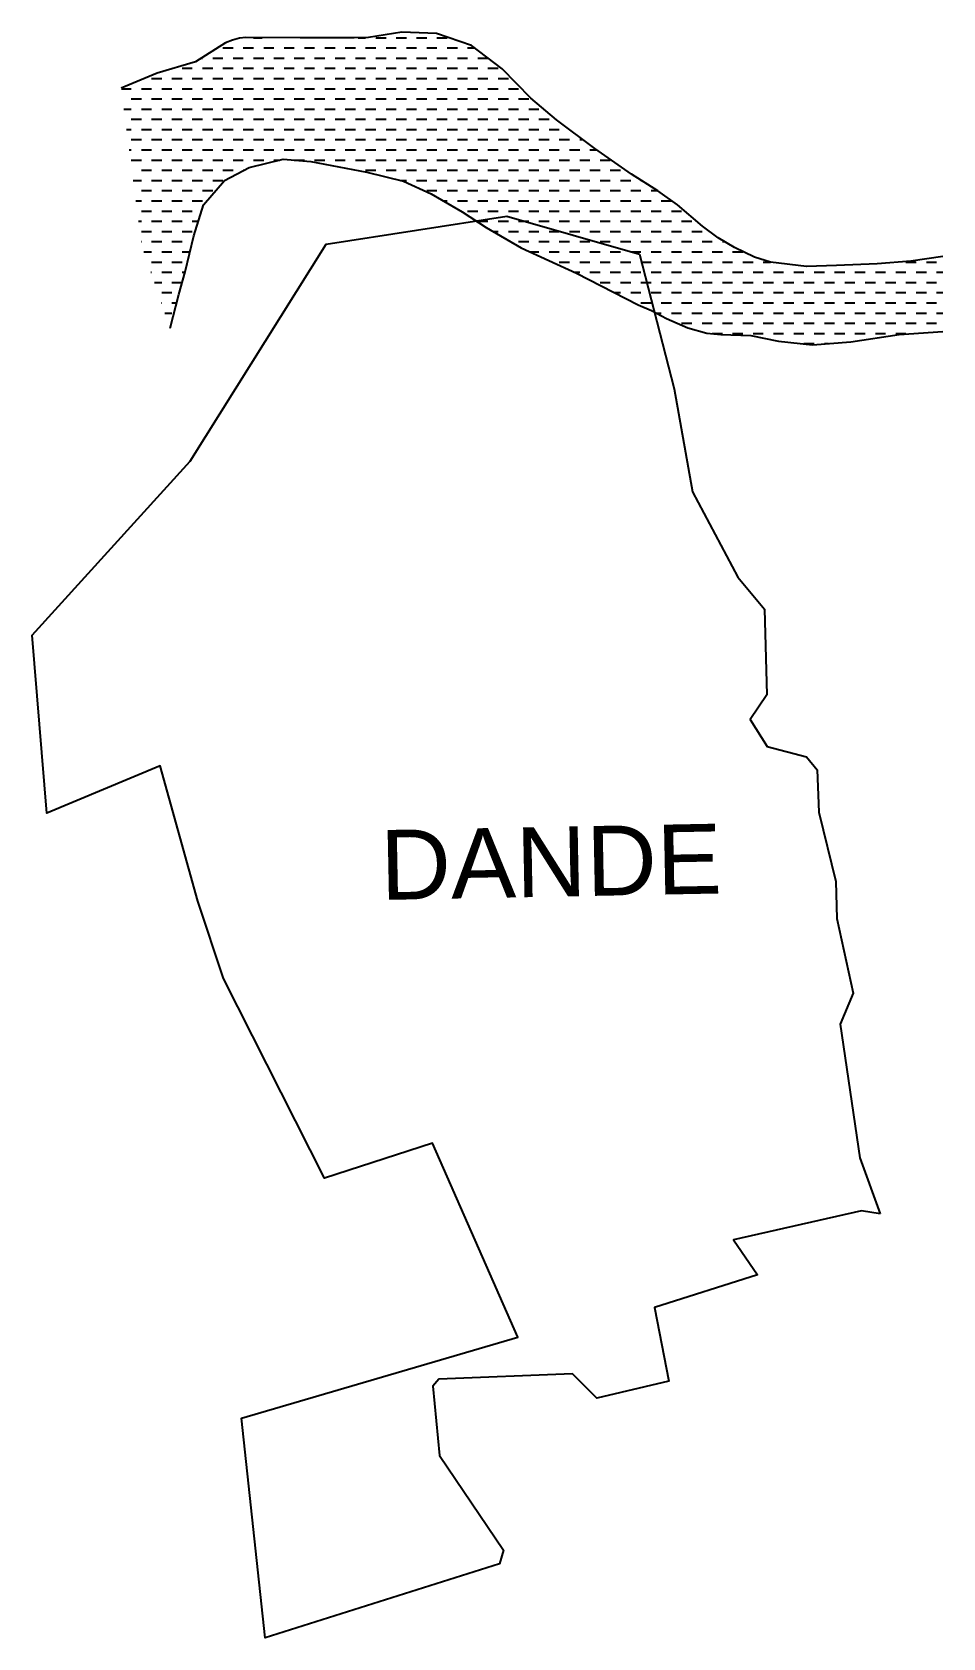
# Model space of a CAD drawing. Header units: metres. Extents: x 261640 to 263059, y 2166399 to 2168899.
import ezdxf

# ---------------------------------------------------------------- set-up
doc = ezdxf.new("R2010")
doc.units = ezdxf.units.M
for name, color, linetype in [('CREEK', 132, 'Continuous'), ('village', 3, 'Continuous'), ('VILLAGE NAME', 250, 'Continuous')]:
    doc.layers.add(name, color=color, linetype=linetype)
doc.styles.get("Standard").update_dxf_attribs({"font": 'simplex.shx'})

msp = doc.modelspace()

# ---------------------------------------------------------------- hatches: boundary and pattern name
at = {"layer": 'CREEK'}
h = msp.add_hatch(dxfattribs=at)
h.set_pattern_fill('DASH', color=256, scale=5)
h.paths.add_polyline_path([(262164.2, 2168890.5), (262141.8, 2168890), (262063.5, 2168890), (262057.6, 2168890), (261973.4, 2168890.2), (261963.5, 2168889.5), (261952.6, 2168886.3), (261941.6, 2168882.1), (261894.7, 2168852.5), (261835.4, 2168835), (261779.3, 2168811.4), (261810.9, 2168566.9), (261855.6, 2168437.7), (261869, 2168490.3), (261878.8, 2168525.6), (261892.1, 2168581.7), (261907.5, 2168629.8), (261940, 2168667.9), (261978.2, 2168688.3), (262031.4, 2168700.9), (262074.2, 2168697.3), (262161.5, 2168680.7), (262218.7, 2168666.7), (262261.9, 2168646.9), (262309.9, 2168618.9), (262347.4, 2168594.7), (262401.8, 2168562.9), (262488, 2168523.3), (262584.3, 2168474.4), (262605, 2168465.2), (262628.5, 2168453.2), (262661.6, 2168438.2), (262690.9, 2168430.3), (262712.8, 2168428), (262759.6, 2168426.4), (262802.9, 2168417.9), (262855.8, 2168411.9), (262915.4, 2168416.7), (262990.6, 2168428.3), (263058.7, 2168432.7), (263058.7, 2168549.5), (263008.5, 2168542.1), (262956.5, 2168538.1), (262892.8, 2168535.6), (262846.1, 2168533.9), (262790.2, 2168540.9), (262765.2, 2168548.2), (262734.1, 2168563.7), (262708.7, 2168578.7), (262684.2, 2168596.8), (262645.3, 2168630), (262614.8, 2168651.6), (262574, 2168677.7), (262516.8, 2168717.5), (262456.9, 2168762.1), (262417, 2168795.9), (262372.3, 2168841.7), (262324.5, 2168878.1), (262270.3, 2168896.8), (262216.3, 2168898.8)])

# ---------------------------------------------------------------- linework, layer by layer
at = {"color": 3, "flags": 128}
msp.add_lwpolyline([(262379.6, 2168612.2), (262586, 2168553.1)], dxfattribs=at)
at = {"layer": 'CREEK', "flags": 128}
for points in [[(262614.8, 2168651.6), (262574, 2168677.7), (262516.8, 2168717.5), (262456.9, 2168762.1), (262417, 2168795.9), (262372.3, 2168841.7), (262324.5, 2168878.1), (262270.3, 2168896.8), (262216.3, 2168898.8), (262164.2, 2168890.5), (262141.8, 2168890), (262063.5, 2168890), (262057.6, 2168890), (261973.4, 2168890.2), (261963.5, 2168889.5), (261952.6, 2168886.3), (261941.6, 2168882.1), (261894.7, 2168852.5), (261835.4, 2168835), (261779.3, 2168811.4)], [(261855.6, 2168437.7), (261869, 2168490.3), (261878.8, 2168525.6), (261892.1, 2168581.7), (261907.5, 2168629.8), (261940, 2168667.9), (261978.2, 2168688.3), (262031.4, 2168700.9), (262074.2, 2168697.3), (262161.5, 2168680.7), (262218.7, 2168666.7), (262261.9, 2168646.9), (262309.9, 2168618.9), (262347.4, 2168594.7), (262401.8, 2168562.9), (262488, 2168523.3), (262584.3, 2168474.4), (262605, 2168465.2), (262628.5, 2168453.2), (262661.6, 2168438.2), (262690.9, 2168430.3), (262712.8, 2168428), (262759.6, 2168426.4), (262802.9, 2168417.9), (262855.8, 2168411.9), (262915.4, 2168416.7), (262990.6, 2168428.3), (263058.7, 2168432.7)], [(263058.7, 2168549.5), (263008.5, 2168542.1), (262956.5, 2168538.1), (262892.8, 2168535.6), (262846.1, 2168533.9), (262790.2, 2168540.9), (262765.2, 2168548.2), (262734.1, 2168563.7), (262708.7, 2168578.7), (262684.2, 2168596.8), (262645.3, 2168630), (262614.8, 2168651.6)]]:
    msp.add_lwpolyline(points, dxfattribs=at)
at = {"layer": 'village', "color": 3}
for points in [[(262961.2, 2167058.9, 0), (262931.7, 2167063.5, 0), (262732.6, 2167018.5, 0), (262770.1, 2166963.9, 0), (262609.7, 2166913.3, 0), (262631.9, 2166798.8, 0), (262520, 2166772, 0), (262481.8, 2166810, 0), (262273.6, 2166801.9, 0), (262264.4, 2166790.6, 0), (262274.6, 2166682.6, 0), (262374.4, 2166535.5, 0), (262368.2, 2166514.2, 0), (262003.5, 2166398.9, 0), (261966.6, 2166740.9, 0), (262396.7, 2166867, 0), (262264.1, 2167169.3, 0), (262095.7, 2167114.6, 0), (261938.2, 2167425.5, 0), (261898.7, 2167545.8, 0), (261839.8, 2167756.3, 0), (261663.2, 2167683.1, 0), (261640.4, 2167960.1, 0), (261886.4, 2168230.6, 0), (262098.2, 2168568.5, 0), (262379.6, 2168612.2, 0)], [(262586, 2168553.1, 0), (262640.3, 2168343.4, 0), (262668.7, 2168183.2, 0), (262739.6, 2168050.2, 0), (262781, 2168000.2, 0), (262784.6, 2167867.1, 0), (262758.7, 2167828.9, 0), (262784.9, 2167786.7, 0), (262846.5, 2167770.6, 0), (262863, 2167750.2, 0), (262865.3, 2167684.4, 0), (262892.1, 2167576.5, 0), (262893.7, 2167518.6, 0), (262918.8, 2167402.6, 0), (262898.8, 2167354.5, 0), (262929.3, 2167146.3, 0), (262961.2, 2167058.9, 0)]]:
    msp.add_polyline3d(points, dxfattribs=at)

# ---------------------------------------------------------------- texts
at = {"layer": 'VILLAGE NAME', "insert": (262181.6, 2167656.4), "char_height": 108.748, "attachment_point": 1, "rotation": 1.1028}
msp.add_mtext_dynamic_manual_height_columns('{\\fArial|b0|i0|c0|p34;DANDE}', width=726.929, gutter_width=543.7, heights=[0], dxfattribs=at)

doc.saveas('drawing.dxf')
